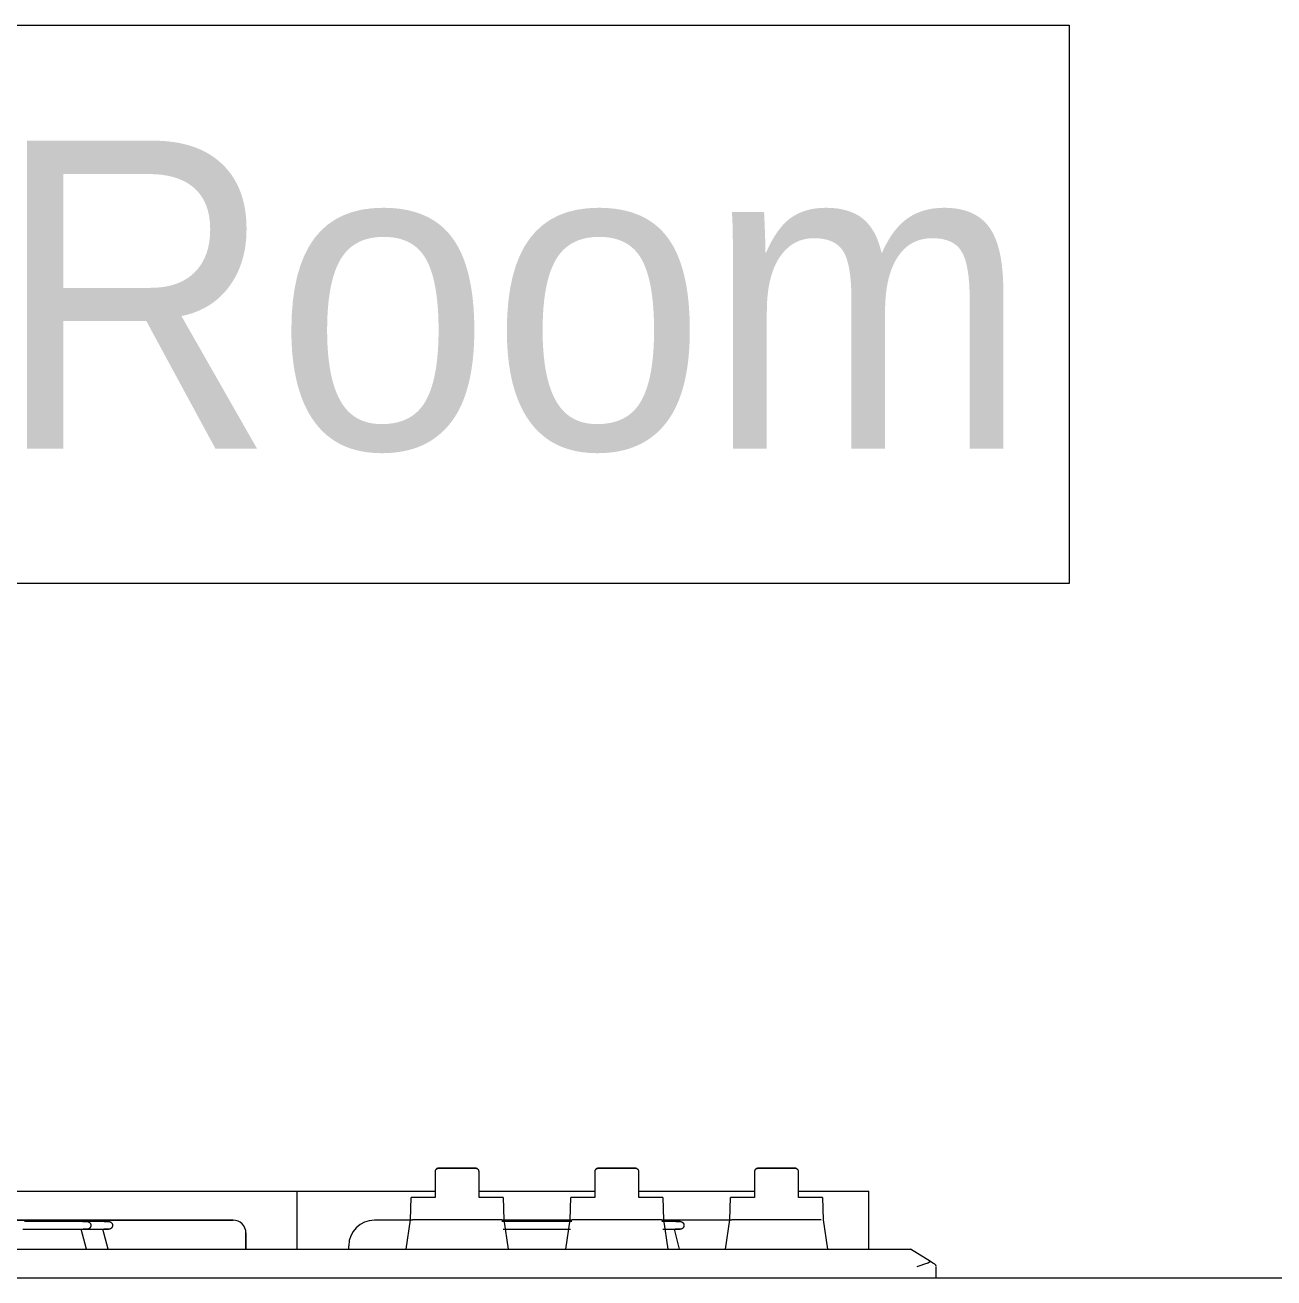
# Model space of a CAD drawing. Header units: inches. Extents: x -675 to 994, y 1246 to 1805.
# Drawn here: x -0.81 to 23.5, y 1476.24 to 1500.63 of the extents above; entities that cross this region are included whole.
import ezdxf

# ---------------------------------------------------------------- set-up
doc = ezdxf.new("R2010")
doc.units = ezdxf.units.IN
doc.header["$MEASUREMENT"] = 0
for name, color, linetype, lineweight in [('A-AREA-IDEN', 2, 'Continuous', 13), ('Q-CASE', 31, 'Continuous', 18), ('Q-SPCQ', 91, 'Continuous', 18)]:
    doc.layers.add(name, color=color, linetype=linetype, lineweight=lineweight)
doc.styles.add('Arial_2', font='arial.ttf', dxfattribs={"width": 0.9, "height": 5.999999999999995})

# ---------------------------------------------------------------- blocks, each defined once
blk = doc.blocks.new('Counter Top w Sink Hole - 24_ Depth-5539937-Section F')
at = {"layer": 'Q-CASE'}
blk.add_line((-21.80261583421653, 1476.239999999999), (79.1973841657832, 1476.239999999999), dxfattribs=at)
blk = doc.blocks.new('Cooktop-Gas-36_Inch - LP Gas-5520081-Section F')
at = {"layer": 'Q-SPCQ', "lineweight": 13}
for p, q in [((-6.63803154525607, 1477.9275), (4.486968454743895, 1477.9275)), ((-6.63803154525607, 1477.9275), (4.486968454743922, 1477.9275)), ((4.486968454743898, 1476.8025), (4.486968454743895, 1477.9275)), ((4.486968454743925, 1476.8025), (4.486968454743922, 1477.9275)), ((4.486968454744167, 1477.9275), (7.167449478838697, 1477.9275)), ((8.025237430649488, 1477.9275), (10.27682447883854, 1477.9275)), ((11.13461243064933, 1477.9275), (13.38619947883839, 1477.9275)), ((14.24398743064918, 1477.9275), (15.6119684547442, 1477.9275)), ((15.6119684547442, 1476.8025), (15.6119684547442, 1477.9275)), ((6.694323241642361, 1477.803251896167), (6.682056731976128, 1477.373929071961)), ((6.694323241642351, 1477.803251896167), (6.682056731976118, 1477.373929071961)), ((7.167449478846084, 1477.803251896169), (6.70075354912411, 1477.803251896169)), ((6.700753549124105, 1477.803251896169), (6.700753549124102, 1477.803251896169)), ((8.491933360363914, 1477.803251896169), (8.025237430641276, 1477.803251896169)), ((8.491933360363907, 1477.803251896169), (8.491933360363907, 1477.803251896169)), ((8.510630177512066, 1477.373929071961), (8.498363667846174, 1477.803251896167)), ((8.510630177512056, 1477.373929071961), (8.498363667846164, 1477.803251896167)), ((9.803698241642122, 1477.803251896167), (9.791431731976061, 1477.373929071961)), ((9.803698241642135, 1477.803251896167), (9.79143173197607, 1477.373929071961)), ((9.810128549123938, 1477.803251896169), (9.810128549123935, 1477.803251896169)), ((10.27682447884591, 1477.803251896169), (9.810128549123943, 1477.803251896169)), ((11.60130836036374, 1477.803251896169), (11.13461243064111, 1477.803251896169)), ((11.60130836036374, 1477.803251896169), (11.60130836036374, 1477.803251896169)), ((11.620005177512, 1477.373929071961), (11.60773866784593, 1477.803251896167)), ((11.62000517751201, 1477.373929071961), (11.60773866784595, 1477.803251896167)), ((12.91307324164206, 1477.803251896167), (12.90080673197583, 1477.373929071961)), ((13.38619947884575, 1477.803251896169), (12.91950354912377, 1477.803251896169)), ((14.71068336036358, 1477.803251896169), (14.24398743064094, 1477.803251896169)), ((14.72938017751177, 1477.373929071961), (14.71711366784588, 1477.803251896167)), ((3.236968454750835, 1477.36500000001), (-5.388031545256064, 1477.365000000003)), ((-5.388031545256064, 1477.365000000003), (3.236968454750835, 1477.36500000001)), ((0.3822928289945544, 1476.802499999999), (0.2814948500665258, 1477.187502263307)), ((0.804167828994866, 1476.802499999999), (0.7033698500668378, 1477.187502263307)), ((6.728369530949943, 1477.365), (5.986968454744038, 1477.365)), ((6.682056731976128, 1477.373929071961), (6.596343454744239, 1476.802499999999)), ((6.682056731976118, 1477.373929071961), (6.596343454744229, 1476.802499999999)), ((7.596343454744022, 1477.373929071962), (6.726805109293411, 1477.373929071962)), ((6.726805109293408, 1477.373929071962), (6.726805109293404, 1477.373929071962)), ((8.465881800194621, 1477.373929071962), (7.596343454744022, 1477.373929071962)), ((8.465881800194612, 1477.373929071962), (8.465881800194614, 1477.373929071962)), ((9.837744530949738, 1477.365), (8.467155591902776, 1477.365)), ((8.596343454744297, 1476.802499999999), (8.510630177512066, 1477.373929071961)), ((8.596343454744286, 1476.802499999999), (8.510630177512056, 1477.373929071961)), ((9.791431731976061, 1477.373929071961), (9.705718454744172, 1476.802499999999)), ((9.79143173197607, 1477.373929071961), (9.705718454744183, 1476.802499999999)), ((9.836180109293238, 1477.373929071962), (9.836180109293236, 1477.373929071962)), ((10.70571845474385, 1477.373929071962), (9.836180109293243, 1477.373929071962)), ((11.57525680019445, 1477.373929071962), (10.70571845474385, 1477.373929071962)), ((11.57525680019444, 1477.373929071962), (11.57525680019445, 1477.373929071962)), ((12.94711953094953, 1477.365), (11.57653059190257, 1477.365)), ((11.70571845474406, 1476.802499999999), (11.620005177512, 1477.373929071961)), ((11.70571845474407, 1476.802499999999), (11.62000517751201, 1477.373929071961)), ((11.92916782899566, 1476.802499999999), (11.82836985006677, 1477.187502263307)), ((12.90080673197583, 1477.373929071961), (12.81509345474394, 1476.802499999999)), ((13.81509345474368, 1477.373929071962), (12.94555510929308, 1477.373929071962)), ((14.68463180019428, 1477.373929071962), (13.81509345474368, 1477.373929071962)), ((14.815093454744, 1476.802499999999), (14.72938017751177, 1477.373929071961)), ((3.486968454743928, 1476.8025), (3.486968454743928, 1477.11500000001)), ((3.486968454743928, 1477.11500000001), (3.486968454743928, 1476.8025)), ((-18.57553154525617, 1476.802500000001), (16.42446845474361, 1476.802500000001)), ((5.486968454744227, 1476.8025), (5.486968454744227, 1476.865000000001)), ((16.8146334976886, 1476.55864684816), (16.42446845474361, 1476.802500000001)), ((16.92446845474384, 1476.239999999999), (16.92446845474384, 1476.455359522405))]:
    blk.add_line(p, q, dxfattribs=at)
at = {"layer": 'Q-SPCQ', "lineweight": 13, "flags": 128}
for points in [[(7.22291403401035, 1478.373929850568), (7.252388154934826, 1478.373929850568), (7.28241253096555, 1478.373929850568), (7.312939129506296, 1478.373929850568), (7.343919114510774, 1478.373929850568), (7.375302924612092, 1478.373929850568), (7.407040352408919, 1478.373929850568), (7.439080624786774, 1478.373929850568), (7.471372484145169, 1478.373929850568), (7.50386427039742, 1478.373929850568), (7.536504003616605, 1478.373929850568), (7.569239467192764, 1478.373929850568), (7.596343454744178, 1478.373929850568)], [(7.596343454744183, 1478.373929850568), (7.563568384188354, 1478.373929850568), (7.530845746753837, 1478.373929850568), (7.498227891679985, 1478.373929850568), (7.465767000576956, 1478.373929850568), (7.433515003945696, 1478.373929850568), (7.401523498100711, 1478.373929850568), (7.369843662627115, 1478.373929850568), (7.338526178503425, 1478.373929850568), (7.307621147023805, 1478.373929850568), (7.277178009645606, 1478.373929850568), (7.247245468894529, 1478.373929850568), (7.222914034010354, 1478.373929850568)], [(7.222914034010339, 1478.373929850568), (7.252388154934815, 1478.373929850568), (7.282412530965539, 1478.373929850568), (7.312939129506285, 1478.373929850568), (7.343919114510763, 1478.373929850568), (7.37530292461208, 1478.373929850568), (7.407040352408907, 1478.373929850568), (7.439080624786763, 1478.373929850568), (7.471372484145158, 1478.373929850568), (7.503864270397409, 1478.373929850568), (7.536504003616594, 1478.373929850568), (7.569239467192753, 1478.373929850568), (7.596343454744166, 1478.373929850568)], [(7.596343454744172, 1478.373929850568), (7.563568384188343, 1478.373929850568), (7.530845746753826, 1478.373929850568), (7.498227891679974, 1478.373929850568), (7.465767000576946, 1478.373929850568), (7.433515003945686, 1478.373929850568), (7.401523498100701, 1478.373929850568), (7.369843662627104, 1478.373929850568), (7.338526178503414, 1478.373929850568), (7.307621147023795, 1478.373929850568), (7.277178009645595, 1478.373929850568), (7.247245468894519, 1478.373929850568), (7.222914034010344, 1478.373929850568)], [(7.969772875476646, 1478.373929850568), (7.94029875455234, 1478.373929850568), (7.910274378521275, 1478.373929850568), (7.879747779980871, 1478.373929850568), (7.848767794976051, 1478.373929850568), (7.817383984874734, 1478.373929850568), (7.785646557078077, 1478.373929850568), (7.753606284700051, 1478.373929850568), (7.721314425341827, 1478.373929850568), (7.688822639089576, 1478.373929850568), (7.656182905870221, 1478.373929850568), (7.623447442294232, 1478.373929850568), (7.596343454744183, 1478.373929850568)], [(7.596343454744178, 1478.373929850568), (7.629118525300007, 1478.373929850568), (7.661841162734353, 1478.373929850568), (7.694459017808205, 1478.373929850568), (7.726919908911574, 1478.373929850568), (7.759171905542834, 1478.373929850568), (7.791163411387649, 1478.373929850568), (7.822843246861245, 1478.373929850568), (7.854160730984935, 1478.373929850568), (7.885065762464726, 1478.373929850568), (7.915508899842925, 1478.373929850568), (7.945441440593831, 1478.373929850568), (7.969772875476642, 1478.373929850568)], [(7.969772875476635, 1478.373929850568), (7.94029875455233, 1478.373929850568), (7.910274378521265, 1478.373929850568), (7.87974777998086, 1478.373929850568), (7.848767794976041, 1478.373929850568), (7.817383984874723, 1478.373929850568), (7.785646557077896, 1478.373929850568), (7.75360628470004, 1478.373929850568), (7.721314425341816, 1478.373929850568), (7.688822639089565, 1478.373929850568), (7.65618290587021, 1478.373929850568), (7.623447442294221, 1478.373929850568), (7.596343454744172, 1478.373929850568)], [(7.596343454744166, 1478.373929850568), (7.629118525299995, 1478.373929850568), (7.661841162734342, 1478.373929850568), (7.694459017808194, 1478.373929850568), (7.726919908911563, 1478.373929850568), (7.759171905542823, 1478.373929850568), (7.791163411387637, 1478.373929850568), (7.822843246861234, 1478.373929850568), (7.854160730984924, 1478.373929850568), (7.885065762464715, 1478.373929850568), (7.915508899842914, 1478.373929850568), (7.94544144059382, 1478.373929850568), (7.969772875476631, 1478.373929850568)], [(7.969772875476374, 1478.37392985057), (7.97686154096588, 1478.372194512475), (7.988505306743516, 1478.367460792373), (7.999863797810009, 1478.360045855201), (8.00993669408678, 1478.350028392551)], [(8.025237430641585, 1478.30783718919), (8.02326712197198, 1478.323284270775), (8.017975445511519, 1478.337619861359), (8.0099366940868, 1478.350028392551), (7.999863797810041, 1478.360045855201), (7.988505306743566, 1478.367460792373), (7.976861540965931, 1478.372194512475), (7.96977287547637, 1478.37392985057)], [(7.969772875476369, 1478.37392985057), (7.976861540965875, 1478.372194512475), (7.988505306743511, 1478.367460792373), (7.999863797810004, 1478.360045855201), (8.009936694086775, 1478.350028392551)], [(8.009936694086797, 1478.350028392551), (7.999863797810036, 1478.360045855201), (7.988505306743561, 1478.367460792373), (7.976861540965925, 1478.372194512475), (7.969772875476364, 1478.37392985057)], [(10.33228903401011, 1478.373929850568), (10.36176315493442, 1478.373929850568), (10.39178753096531, 1478.373929850568), (10.42231412950606, 1478.373929850568), (10.4532941145107, 1478.373929850568), (10.48467792461202, 1478.373929850568), (10.51641535240868, 1478.373929850568), (10.54845562478671, 1478.373929850568), (10.58074748414493, 1478.373929850568), (10.61323927039718, 1478.373929850568), (10.64587900361654, 1478.373929850568), (10.67861446719235, 1478.373929850568), (10.70571845474394, 1478.373929850568)], [(10.70571845474394, 1478.373929850568), (10.67294338418828, 1478.373929850568), (10.64022074675377, 1478.373929850568), (10.60760289167991, 1478.373929850568), (10.57514200057672, 1478.373929850568), (10.54289000394563, 1478.373929850568), (10.51089849810064, 1478.373929850568), (10.47921866262705, 1478.373929850568), (10.44790117850336, 1478.373929850568), (10.41699614702356, 1478.373929850568), (10.38655300964537, 1478.373929850568), (10.35662046889446, 1478.373929850568), (10.33228903401012, 1478.373929850568)], [(10.33228903401012, 1478.373929850568), (10.3617631549346, 1478.373929850568), (10.39178753096532, 1478.373929850568), (10.42231412950607, 1478.373929850568), (10.45329411451072, 1478.373929850568), (10.48467792461203, 1478.373929850568), (10.51641535240869, 1478.373929850568), (10.54845562478671, 1478.373929850568), (10.58074748414494, 1478.373929850568), (10.61323927039719, 1478.373929850568), (10.64587900361654, 1478.373929850568), (10.67861446719253, 1478.373929850568), (10.70571845474395, 1478.373929850568)], [(10.70571845474395, 1478.373929850568), (10.6729433841883, 1478.373929850568), (10.64022074675378, 1478.373929850568), (10.60760289167993, 1478.373929850568), (10.57514200057673, 1478.373929850568), (10.54289000394564, 1478.373929850568), (10.51089849810065, 1478.373929850568), (10.47921866262706, 1478.373929850568), (10.44790117850337, 1478.373929850568), (10.41699614702358, 1478.373929850568), (10.38655300964555, 1478.373929850568), (10.35662046889447, 1478.373929850568), (10.33228903401012, 1478.373929850568)], [(11.07914787547658, 1478.373929850568), (11.0496737545521, 1478.373929850568), (11.01964937852121, 1478.373929850568), (10.98912277998063, 1478.373929850568), (10.95814279497598, 1478.373929850568), (10.92675898487466, 1478.373929850568), (10.89502155707784, 1478.373929850568), (10.86298128469981, 1478.373929850568), (10.83068942534159, 1478.373929850568), (10.79819763908933, 1478.373929850568), (10.76555790587015, 1478.373929850568), (10.73282244229399, 1478.373929850568), (10.70571845474394, 1478.373929850568)], [(10.70571845474394, 1478.373929850568), (10.73849352529977, 1478.373929850568), (10.77121616273428, 1478.373929850568), (10.80383401780814, 1478.373929850568), (10.83629490891133, 1478.373929850568), (10.86854690554259, 1478.373929850568), (10.90053841138758, 1478.373929850568), (10.93221824686118, 1478.373929850568), (10.96353573098487, 1478.373929850568), (10.99444076246449, 1478.373929850568), (11.02488389984269, 1478.373929850568), (11.05481644059376, 1478.373929850568), (11.07914787547657, 1478.373929850568)], [(11.07914787547659, 1478.373929850568), (11.04967375455211, 1478.373929850568), (11.01964937852122, 1478.373929850568), (10.98912277998064, 1478.373929850568), (10.95814279497599, 1478.373929850568), (10.92675898487468, 1478.373929850568), (10.89502155707785, 1478.373929850568), (10.86298128469982, 1478.373929850568), (10.8306894253416, 1478.373929850568), (10.79819763908935, 1478.373929850568), (10.76555790587016, 1478.373929850568), (10.732822442294, 1478.373929850568), (10.70571845474395, 1478.373929850568)], [(10.70571845474395, 1478.373929850568), (10.73849352529978, 1478.373929850568), (10.77121616273429, 1478.373929850568), (10.80383401780815, 1478.373929850568), (10.83629490891135, 1478.373929850568), (10.8685469055426, 1478.373929850568), (10.90053841138759, 1478.373929850568), (10.93221824686119, 1478.373929850568), (10.96353573098488, 1478.373929850568), (10.9944407624645, 1478.373929850568), (11.02488389984269, 1478.373929850568), (11.05481644059377, 1478.373929850568), (11.07914787547658, 1478.373929850568)], [(11.0791478754762, 1478.37392985057), (11.0862365409657, 1478.372194512475), (11.09788030674334, 1478.367460792373), (11.10923879780983, 1478.360045855201), (11.1193116940866, 1478.350028392551)], [(11.11931169408663, 1478.350028392551), (11.10923879780987, 1478.360045855201), (11.09788030674339, 1478.367460792373), (11.08623654096576, 1478.372194512475), (11.07914787547619, 1478.37392985057)], [(11.0791478754762, 1478.37392985057), (11.08623654096571, 1478.372194512475), (11.09788030674335, 1478.367460792373), (11.10923879780984, 1478.360045855201), (11.11931169408661, 1478.350028392551)], [(11.13461243064141, 1478.30783718919), (11.13264212197181, 1478.323284270775), (11.12735044551135, 1478.337619861359), (11.11931169408663, 1478.350028392551), (11.10923879780987, 1478.360045855201), (11.09788030674339, 1478.367460792373), (11.08623654096576, 1478.372194512475), (11.0791478754762, 1478.37392985057)], [(13.44166403401005, 1478.373929850568), (13.47113815493436, 1478.373929850568), (13.50116253096525, 1478.373929850568), (13.53168912950583, 1478.373929850568), (13.56266911451047, 1478.373929850568), (13.59405292461179, 1478.373929850568), (13.62579035240862, 1478.373929850568), (13.65783062478648, 1478.373929850568), (13.6901224841447, 1478.373929850568), (13.72261427039712, 1478.373929850568), (13.75525400361631, 1478.373929850568), (13.7879894671923, 1478.373929850568), (13.81509345474388, 1478.373929850568)], [(13.81509345474388, 1478.373929850568), (13.78231838418806, 1478.373929850568), (13.74959574675354, 1478.373929850568), (13.71697789167969, 1478.373929850568), (13.68451700057666, 1478.373929850568), (13.6522650039454, 1478.373929850568), (13.62027349810041, 1478.373929850568), (13.58859366262682, 1478.373929850568), (13.55727617850313, 1478.373929850568), (13.52637114702351, 1478.373929850568), (13.49592800964514, 1478.373929850568), (13.46599546889423, 1478.373929850568), (13.44166403401006, 1478.373929850568)], [(14.18852287547635, 1478.373929850568), (14.15904875455187, 1478.373929850568), (14.12902437852098, 1478.373929850568), (14.09849777998057, 1478.373929850568), (14.06751779497575, 1478.373929850568), (14.03613398487444, 1478.373929850568), (14.00439655707761, 1478.373929850568), (13.97235628469975, 1478.373929850568), (13.94006442534153, 1478.373929850568), (13.90757263908928, 1478.373929850568), (13.87493290586992, 1478.373929850568), (13.84219744229393, 1478.373929850568), (13.81509345474388, 1478.373929850568)], [(13.81509345474388, 1478.373929850568), (13.84786852529954, 1478.373929850568), (13.88059116273405, 1478.373929850568), (13.91320901780791, 1478.373929850568), (13.94566990891128, 1478.373929850568), (13.97792190554236, 1478.373929850568), (14.00991341138735, 1478.373929850568), (14.04159324686095, 1478.373929850568), (14.07291073098447, 1478.373929850568), (14.10381576246443, 1478.373929850568), (14.13425889984246, 1478.373929850568), (14.16419144059353, 1478.373929850568), (14.18852287547634, 1478.373929850568)], [(14.18852287547604, 1478.37392985057), (14.19561154096554, 1478.372194512475), (14.20725530674318, 1478.367460792373), (14.21861379780967, 1478.360045855201), (14.22868669408644, 1478.350028392551)], [(14.24398743064125, 1478.30783718919), (14.24201712197164, 1478.323284270775), (14.23672544551118, 1478.337619861359), (14.22868669408646, 1478.350028392551), (14.2186137978097, 1478.360045855201), (14.20725530674323, 1478.367460792373), (14.19561154096559, 1478.372194512475), (14.18852287547603, 1478.37392985057)], [(7.167454344614252, 1478.30783718919), (7.167449478830933, 1478.055544819924), (7.167449478846742, 1477.803251896169)], [(8.025237430641942, 1477.803251896169), (8.025237430657105, 1478.055544863613), (8.025237430641585, 1478.30783718919)], [(10.27682934461408, 1478.30783718919), (10.27682447883076, 1478.055544819924), (10.27682447884657, 1477.803251896169)], [(11.13461243064177, 1477.803251896169), (11.13461243065694, 1478.055544863613), (11.13461243064141, 1478.30783718919)], [(13.38620434461392, 1478.30783718919), (13.3861994788306, 1478.055544819924), (13.3861994788464, 1477.803251896169)], [(14.2439874306416, 1477.803251896169), (14.24398743065677, 1478.055544863613), (14.24398743064125, 1478.30783718919)], [(0.3919080934354179, 1477.338114967343), (0.3907342982430085, 1477.338114967343), (0.387214790487652, 1477.338114967343), (0.3813552006311249, 1477.338114967343), (0.3731649027669927, 1477.338114967343), (0.3626569996248655, 1477.338114967343), (0.3498483016081382, 1477.338114967343), (0.3347592999011977, 1477.338114967343), (0.31741413368788, 1477.338114967343), (0.2978405515343818, 1477.338114967343), (0.2760698669963127, 1477.338114967343), (0.2521369085249213, 1477.338114967343), (0.2260799637482088, 1477.338114967343), (0.1979407182195311, 1477.338114967343), (0.1677641887290131, 1477.338114967343), (0.135598651286234, 1477.338114967343), (0.1014955638896321, 1477.338114967343), (0.0655094842040467, 1477.338114967343), (0.0276979822806039, 1477.338114967343), (-0.0118784515437754, 1477.338114967343), (-0.0531565034176922, 1477.338114967343), (-0.0960701372634204, 1477.338114967343), (-0.1405507004214242, 1477.338114967343), (-0.1865270334791757, 1477.338114967343), (-0.2339255841116977, 1477.338114967343), (-0.2826705247488046, 1477.338114967343), (-0.332683873884188, 1477.338114967343), (-0.3838856208278494, 1477.338114967343), (-0.4361938537076448, 1477.338114967343), (-0.4895248905088274, 1477.338114967343), (-0.5437934129496775, 1477.338114967343), (-0.5989126029710212, 1477.338114967343), (-0.6547942816264742, 1477.338114967343), (-0.711349050151208, 1477.338114967343), (-0.7684864329800494, 1477.338114967343), (-0.8261150224891284, 1477.338114967343)], [(-0.8573956153586924, 1477.187502263307), (-0.7995401367449891, 1477.187502263307), (-0.7421261855096565, 1477.187502263307), (-0.6852456117275472, 1477.187502263307), (-0.6289894121822306, 1477.187502263307), (-0.57344758479284, 1477.187502263307), (-0.5187089846345238, 1477.187502263307), (-0.4648611817907331, 1477.187502263307), (-0.4119903212590353, 1477.187502263307), (-0.3601809851379394, 1477.187502263307), (-0.309516057313014, 1477.187502263307), (-0.2600765908609144, 1477.187502263307), (-0.2119416783814171, 1477.187502263307), (-0.1651883254661852, 1477.187502263307), (-0.1198913275063474, 1477.187502263307), (-0.0761231500360211, 1477.187502263307), (-0.033953812802092, 1477.187502263307), (0.0065492222511422, 1477.187502263307), (0.0453211589080138, 1477.187502263307), (0.082299970340689, 1477.187502263307), (0.1174264983393594, 1477.187502263307), (0.150644547952272, 1477.187502263307), (0.1819009773863806, 1477.187502263307), (0.2111457830223068, 1477.187502263307), (0.238332179409401, 1477.187502263307), (0.2634166741131772, 1477.187502263307), (0.2863591372928519, 1477.187502263307), (0.3071228659018923, 1477.187502263307), (0.3256746424032894, 1477.187502263307), (0.3419847879125839, 1477.187502263307), (0.356027209676218, 1477.187502263307), (0.367779442814955, 1477.187502263307), (0.3772226862624473, 1477.187502263307), (0.384341832844219, 1477.187502263307), (0.389125493443847, 1477.187502263307), (0.3915660152251423, 1477.187502263307), (0.3919080934354179, 1477.187502263307)], [(0.3071228659018891, 1477.338114967343), (0.3256746424032866, 1477.338114967343), (0.3419847879125815, 1477.338114967343), (0.3560272096762159, 1477.338114967343), (0.3677794428149533, 1477.338114967343), (0.377222686262446, 1477.338114967343), (0.3843418328442181, 1477.338114967343), (0.3891254934438464, 1477.338114967343), (0.3915660152251421, 1477.338114967343), (0.3919080934354179, 1477.338114967343)], [(0.3919080934354179, 1477.187502263307), (0.3907342982430081, 1477.187502263307), (0.3872147904876512, 1477.187502263307), (0.3813552006311237, 1477.187502263307), (0.3731649027669912, 1477.187502263307), (0.3626569996248636, 1477.187502263307), (0.3498483016081359, 1477.187502263307), (0.3347592999011951, 1477.187502263307), (0.3174141336878771, 1477.187502263307)], [(0.3919080934354179, 1477.338114967343), (0.3949195443125478, 1477.338054730294), (0.3979261775107448, 1477.337874115512), (0.4009231830583718, 1477.337573411944), (0.4039057663855675, 1477.337153100649), (0.4068691559953851, 1477.336613854038), (0.4098086110967262, 1477.335956534789), (0.4127194291885036, 1477.335182194472), (0.4155969535822425, 1477.334292071868), (0.4184365808532295, 1477.333287590982), (0.4212337682036679, 1477.33217035877), (0.4239840407299954, 1477.330942162565), (0.4266829985832789, 1477.329604967219), (0.4293263240068274, 1477.328160911958), (0.4319097882431794, 1477.326612306965), (0.4344292583012549, 1477.324961629675), (0.4368807035662786, 1477.323211520821), (0.4392602022487228, 1477.321364780203), (0.4415639476582855, 1477.319424362213), (0.4437882542938682, 1477.317393371106), (0.4459295637389758, 1477.315275056033), (0.4479844503557231, 1477.313072805848), (0.4499496267638007, 1477.310790143679), (0.4518219490999696, 1477.308430721302), (0.4535984220481918, 1477.305998313286), (0.4552762036303374, 1477.303496810967), (0.4568526097542257, 1477.300930216215), (0.4583251185058724, 1477.298302635034), (0.4596913741855995, 1477.295618270993), (0.4609491910759014, 1477.292881418502), (0.462096556937997, 1477.290096455941), (0.4631316362311006, 1477.287267838655), (0.4640527730492928, 1477.284400091831), (0.4648584937701977, 1477.28149780325), (0.4655475094125628, 1477.278565615955), (0.4661187176981408, 1477.27560822082), (0.4665712048158249, 1477.272630349047), (0.466904246882411, 1477.269636764595), (0.467117311101692, 1477.266632256561), (0.4672100566167679, 1477.263621631517), (0.4671823350540372, 1477.260609705821), (0.4670341907626217, 1477.25760129791), (0.4667658607413792, 1477.254601220596), (0.4663777742613498, 1477.251614273363), (0.4658705521780071, 1477.24864523469), (0.4652450059384315, 1477.245698854403), (0.4645021362832332, 1477.242779846085), (0.4636431316454443, 1477.239892879524), (0.4626693662491058, 1477.237042573253), (0.4615823979111334, 1477.234233487153), (0.4603839655491877, 1477.231470115161), (0.4590759863993024, 1477.228756878085), (0.4576605529488983, 1477.226098116525), (0.4561399295897853, 1477.223498083931), (0.4545165489949067, 1477.220960939802), (0.4527930082268381, 1477.218490743026), (0.4509720645833296, 1477.216091445393), (0.4490566311855174, 1477.213766885265), (0.4470497723183555, 1477.211520781444), (0.4449546985278701, 1477.209356727216), (0.4427747614853005, 1477.207278184607), (0.4405134486247749, 1477.205288478841), (0.4381743775645833, 1477.203390793023), (0.4357612903193814, 1477.201588163046), (0.4332780473140662, 1477.199883472733), (0.4307286212075116, 1477.198279449224), (0.4281170905379287, 1477.196778658616), (0.4254476331971847, 1477.195383501852), (0.4227245197475514, 1477.194096210888), (0.4199521065895812, 1477.192918845112), (0.4171348289928761, 1477.19185328806), (0.4142771940008362, 1477.190901244395), (0.4113837732197868, 1477.190064237184), (0.4084591955054481, 1477.18934360546), (0.4055081395586814, 1477.18874050208), (0.4025353264390407, 1477.188255891881), (0.3995455120138632, 1477.187890550136), (0.3965434793481864, 1477.187645061314), (0.3935340310539078, 1477.187519818143), (0.3919080934354179, 1477.187502263307)], [(0.3919080934353935, 1477.187502263307), (0.4151655668283531, 1477.187502263307), (0.4603906389908622, 1477.187502263307), (0.5031585633047261, 1477.187502263307), (0.5434009202141854, 1477.187502263307), (0.5810533305327569, 1477.187502263307), (0.6160555584358351, 1477.187502263307), (0.6483516078256344, 1477.187502263307), (0.6778898119126098, 1477.187502263307), (0.704622915871471, 1477.187502263307), (0.7285081524386104, 1477.187502263307), (0.7495073103307167, 1477.187502263307), (0.7675867953747578, 1477.187502263307), (0.782717684251442, 1477.187502263307), (0.7948757707660459, 1477.187502263307), (0.804041604574129, 1477.187502263307), (0.8102005222968294, 1477.187502263307), (0.8133426709793429, 1477.187502263307), (0.8137830934357292, 1477.187502263307)], [(0.8137830934357292, 1477.338114967343), (0.8122718432407985, 1477.338114967343), (0.8077405103342037, 1477.338114967343), (0.800196343882126, 1477.338114967343), (0.7896514129412726, 1477.338114967343), (0.7761225871517933, 1477.338114967343), (0.7596315097489884, 1477.338114967343), (0.7402045629388457, 1477.338114967343), (0.7178728256918023, 1477.338114967343), (0.6926720240237956, 1477.338114967343), (0.6646424738415135, 1477.338114967343), (0.6338290164461455, 1477.338114967343), (0.600280946796079, 1477.338114967343), (0.5640519346462046, 1477.338114967343), (0.5251999386879792, 1477.338114967343), (0.4837871138264977, 1477.338114967343), (0.4398797117471993, 1477.338114967343), (0.3935479749273902, 1477.338114967343)], [(0.8137830934357292, 1477.187502263307), (0.8122718432407978, 1477.187502263307), (0.8077405103342027, 1477.187502263307), (0.8001963438821245, 1477.187502263307), (0.7896514129412708, 1477.187502263307), (0.776122587151791, 1477.187502263307), (0.7596315097489855, 1477.187502263307), (0.7402045629388424, 1477.187502263307), (0.7178728256917984, 1477.187502263307)], [(0.7285081524386067, 1477.338114967343), (0.7495073103307136, 1477.338114967343), (0.767586795374755, 1477.338114967343), (0.7827176842514396, 1477.338114967343), (0.7948757707660442, 1477.338114967343), (0.8040416045741277, 1477.338114967343), (0.8102005222968287, 1477.338114967343), (0.8133426709793425, 1477.338114967343), (0.8137830934357292, 1477.338114967343)], [(0.8137830934357292, 1477.338114967343), (0.8167945443128605, 1477.338054730294), (0.8198011775110575, 1477.337874115512), (0.8227981830585139, 1477.337573411944), (0.8257807663858802, 1477.337153100649), (0.8287441559956977, 1477.336613854038), (0.8316836110970388, 1477.335956534788), (0.8345944291886457, 1477.335182194472), (0.8374719535825551, 1477.334292071868), (0.8403115808535421, 1477.333287590982), (0.8431087682039805, 1477.33217035877), (0.8458590407303082, 1477.330942162565), (0.8485579985835915, 1477.329604967219), (0.8512013240069695, 1477.328160911958), (0.8537847882434917, 1477.326612306965), (0.8563042583015672, 1477.324961629675), (0.85875570356642, 1477.323211520821), (0.8611352022490347, 1477.321364780203), (0.8634389476585974, 1477.319424362213), (0.8656632542940096, 1477.317393371106), (0.8678045637392877, 1477.315275056033), (0.8698594503560348, 1477.313072805847), (0.8718246267641125, 1477.310790143679), (0.8736969491002813, 1477.308430721302), (0.8754734220485036, 1477.305998313286), (0.8771512036306492, 1477.303496810967), (0.8787276097545375, 1477.300930216215), (0.8802001185061842, 1477.298302635034), (0.8815663741859113, 1477.295618270993), (0.882824191076213, 1477.292881418502), (0.8839715569381382, 1477.290096455941), (0.8850066362314123, 1477.287267838655), (0.8859277730496046, 1477.284400091831), (0.8867334937705095, 1477.28149780325), (0.8874225094128746, 1477.278565615955), (0.8879937176984524, 1477.27560822082), (0.888446204815966, 1477.272630349047), (0.888779246882552, 1477.269636764595), (0.8889923111020037, 1477.266632256561), (0.889085056616909, 1477.263621631517), (0.8890573350543489, 1477.260609705821), (0.8889091907629333, 1477.25760129791), (0.8886408607416909, 1477.254601220596), (0.8882527742614909, 1477.251614273363), (0.8877455521783189, 1477.24864523469), (0.8871200059385728, 1477.245698854403), (0.886377136283545, 1477.242779846085), (0.8855181316455855, 1477.239892879524), (0.8845443662492471, 1477.237042573253), (0.8834573979112748, 1477.234233487153), (0.8822589655494995, 1477.231470115161), (0.8809509863994437, 1477.228756878085), (0.87953555294921, 1477.226098116525), (0.8780149295899266, 1477.223498083931), (0.8763915489952186, 1477.220960939802), (0.8746680082271499, 1477.218490743026), (0.8728470645836415, 1477.216091445393), (0.8709316311856588, 1477.213766885265), (0.8689247723184969, 1477.211520781444), (0.8668296985280115, 1477.209356727216), (0.8646497614854419, 1477.207278184607), (0.8623884486250869, 1477.205288478841), (0.8600493775648953, 1477.203390793023), (0.8576362903196934, 1477.201588163046), (0.8551530473143785, 1477.199883472733), (0.8526036212078242, 1477.198279449224), (0.8499920905382413, 1477.196778658616), (0.8473226331974975, 1477.195383501852), (0.8445995197476937, 1477.194096210888), (0.8418271065897233, 1477.192918845112), (0.8390098289931888, 1477.19185328806), (0.8361521940011488, 1477.190901244395), (0.8332587732199289, 1477.190064237184), (0.8303341955055902, 1477.18934360546), (0.8273831395588235, 1477.18874050208), (0.8244103264393533, 1477.188255891881), (0.8214205120141759, 1477.187890550136), (0.8184184793484991, 1477.187645061313), (0.8154090310542205, 1477.187519818143), (0.8137830934357292, 1477.187502263307)], [(9.831070988245687, 1477.338114967343), (9.768620510670177, 1477.338114967343), (9.694132129825435, 1477.338114967343), (9.620212211299576, 1477.338114967343), (9.546979011193445, 1477.338114967343), (9.474549687004911, 1477.338114967343), (9.403040110202129, 1477.338114967343), (9.332564680853055, 1477.338114967343), (9.263236144611016, 1477.338114967343), (9.195165412344508, 1477.338114967343), (9.128461382704401, 1477.338114967343), (9.063230767908339, 1477.338114967343), (8.999577923025118, 1477.338114967343), (8.93760467902796, 1477.338114967343), (8.877410179886954, 1477.338114967343), (8.819090723960063, 1477.338114967343), (8.762739609935737, 1477.338114967343), (8.708446987575472, 1477.338114967343), (8.656299713493626, 1477.338114967343), (8.606381212204257, 1477.338114967343), (8.558771342660563, 1477.338114967343), (8.513546270497885, 1477.338114967343), (8.470990921242548, 1477.338114967343)], [(8.492476828665405, 1477.187502263307), (8.534057197741719, 1477.187502263307), (8.580388934561528, 1477.187502263307), (8.629070885226826, 1477.187502263307), (8.680025169001214, 1477.187502263307), (8.733170269900585, 1477.187502263307), (8.788421167100513, 1477.187502263307), (8.845689470951346, 1477.187502263307), (8.904883564383955, 1477.187502263307), (8.965908749475876, 1477.187502263307), (9.028667398949198, 1477.187502263307), (9.093059112352579, 1477.187502263307), (9.158980876680618, 1477.187502263307), (9.226327231173274, 1477.187502263307), (9.294990436029297, 1477.187502263307), (9.364860644768484, 1477.187502263307), (9.43582607996193, 1477.187502263307), (9.507773212051562, 1477.187502263307), (9.58058694097393, 1477.187502263307), (9.654150780295696, 1477.187502263307), (9.728347043566702, 1477.187502263307), (9.803057032593232, 1477.187502263307)], [(11.93878309343567, 1477.338114967343), (11.93727184324091, 1477.338114967343), (11.93274051033448, 1477.338114967343), (11.92519634388224, 1477.338114967343), (11.91465141294138, 1477.338114967343), (11.9011225871519, 1477.338114967343), (11.8846315097491, 1477.338114967343), (11.86520456293878, 1477.338114967343), (11.84287282569174, 1477.338114967343), (11.81767202402373, 1477.338114967343), (11.78964247384162, 1477.338114967343), (11.75882901644626, 1477.338114967343), (11.72528094679619, 1477.338114967343), (11.68905193464649, 1477.338114967343), (11.65019993868809, 1477.338114967343), (11.60878711382661, 1477.338114967343), (11.58036592124232, 1477.338114967343)], [(11.60185182866535, 1477.187502263307), (11.62815856330501, 1477.187502263307), (11.6684009202143, 1477.187502263307), (11.7060533305327, 1477.187502263307), (11.74105555843578, 1477.187502263307), (11.77335160782575, 1477.187502263307), (11.80288981191289, 1477.187502263307), (11.82962291587175, 1477.187502263307), (11.85350815243872, 1477.187502263307), (11.874507310331, 1477.187502263307), (11.8925867953747, 1477.187502263307), (11.90771768425138, 1477.187502263307), (11.91987577076615, 1477.187502263307), (11.92904160457424, 1477.187502263307), (11.93520052229677, 1477.187502263307), (11.93834267097928, 1477.187502263307), (11.93878309343567, 1477.187502263307)], [(11.93878309343567, 1477.187502263307), (11.93727184324091, 1477.187502263307), (11.93274051033448, 1477.187502263307), (11.92519634388223, 1477.187502263307), (11.91465141294138, 1477.187502263307), (11.9011225871519, 1477.187502263307), (11.88463150974909, 1477.187502263307), (11.86520456293878, 1477.187502263307), (11.84287282569174, 1477.187502263307)], [(11.85350815243872, 1477.338114967343), (11.87450731033082, 1477.338114967343), (11.89258679537469, 1477.338114967343), (11.90771768425138, 1477.338114967343), (11.91987577076615, 1477.338114967343), (11.92904160457424, 1477.338114967343), (11.93520052229677, 1477.338114967343), (11.93834267097928, 1477.338114967343), (11.93878309343567, 1477.338114967343)], [(11.93878309343567, 1477.338114967343), (11.94179454431297, 1477.338054730294), (11.94480117751117, 1477.337874115512), (11.94779818305862, 1477.337573411944), (11.95078076638582, 1477.337153100649), (11.95374415599581, 1477.336613854038), (11.95668361109698, 1477.335956534788), (11.95959442918858, 1477.335182194472), (11.96247195358266, 1477.334292071867), (11.96531158085365, 1477.333287590982), (11.96810876820392, 1477.33217035877), (11.97085904073042, 1477.330942162565), (11.9735579985837, 1477.329604967218), (11.97620132400691, 1477.328160911958), (11.9787847882436, 1477.326612306965), (11.98130425830151, 1477.324961629675), (11.98375570356653, 1477.323211520821), (11.98613520224897, 1477.321364780203), (11.98843894765854, 1477.319424362213), (11.99066325429395, 1477.317393371105), (11.9928045637394, 1477.315275056033), (11.99485945035615, 1477.313072805847), (11.99682462676422, 1477.310790143679), (11.99869694910039, 1477.308430721301), (12.00047342204844, 1477.305998313286), (12.00215120363076, 1477.303496810967), (12.00372760975447, 1477.300930216215), (12.00520011850612, 1477.298302635034), (12.00656637418602, 1477.295618270993), (12.00782419107632, 1477.292881418502), (12.00897155693825, 1477.290096455941), (12.01000663623135, 1477.287267838655), (12.01092777304971, 1477.284400091831), (12.01173349377045, 1477.28149780325), (12.01242250941281, 1477.278565615955), (12.01299371769839, 1477.27560822082), (12.0134462048159, 1477.272630349047), (12.01377924688249, 1477.269636764595), (12.01399231110211, 1477.266632256561), (12.01408505661702, 1477.263621631517), (12.01405733505446, 1477.26060970582), (12.01390919076287, 1477.257601297909), (12.01364086074163, 1477.254601220596), (12.0132527742616, 1477.251614273363), (12.01274555217826, 1477.248645234689), (12.01212000593868, 1477.245698854403), (12.01137713628348, 1477.242779846084), (12.01051813164552, 1477.239892879524), (12.00954436624918, 1477.237042573253), (12.00845739791138, 1477.234233487152), (12.00725896554944, 1477.231470115161), (12.00595098639938, 1477.228756878085), (12.00453555294915, 1477.226098116525), (12.00301492959003, 1477.223498083931), (12.00139154899533, 1477.220960939802), (11.99966800822726, 1477.218490743026), (11.99784706458358, 1477.216091445393), (11.99593163118577, 1477.213766885265), (11.99392477231861, 1477.211520781444), (11.99182969852812, 1477.209356727216), (11.98964976148555, 1477.207278184607), (11.98738844862503, 1477.205288478841), (11.985049377565, 1477.203390793023), (11.9826362903198, 1477.201588163046), (11.98015304731449, 1477.199883472732), (11.97760362120793, 1477.198279449224), (11.97499209053835, 1477.196778658615), (11.97232263319744, 1477.195383501852), (11.9695995197478, 1477.194096210888), (11.96682710658983, 1477.192918845112), (11.9640098289933, 1477.19185328806), (11.96115219400126, 1477.190901244394), (11.95825877321987, 1477.190064237183), (11.9553341955057, 1477.18934360546), (11.95238313955893, 1477.18874050208), (11.94941032643946, 1477.188255891881), (11.94642051201411, 1477.187890550136), (11.94341847934844, 1477.187645061313), (11.94040903105416, 1477.187519818143), (11.93878309343567, 1477.187502263307)], [(16.81463349768859, 1476.55864684816), (16.75870179609387, 1476.529874027088), (16.69496211498412, 1476.508359416407)], [(16.89509338849381, 1476.508359416407), (16.86067001140331, 1476.529874027088), (16.81463349768859, 1476.55864684816)]]:
    blk.add_lwpolyline(points, dxfattribs=at)
at = {"layer": 'Q-SPCQ', "lineweight": 13}
for centre, radius, start, end in [((3.236968454750837, 1477.11500000001), 0.2500000000000007, 359.9999999999995, 89.99999999999994), ((3.236968454750837, 1477.11500000001), 0.2499999999999998, 5.09e-14, 90.00000000000006), ((5.986968454744038, 1476.865000000001), 0.4999999999999992, 90.00000000000048, 180.0000000000001)]:
    blk.add_arc(centre, radius, start, end, dxfattribs=at)
for points, knots in [([(7.22291403401085, 1478.37392985057), (7.221340389113509, 1478.373632973633), (7.21794934708751, 1478.372983792609), (7.209200626976398, 1478.36998584698), (7.201154472972327, 1478.366087657639), (7.193653118537414, 1478.360940394487), (7.187508425291324, 1478.355460162521), (7.182666061189219, 1478.350129946569), (7.178329152379496, 1478.344191057074), (7.173352530601381, 1478.335542567721), (7.168854646351602, 1478.323461958803), (7.167517117897857, 1478.313087590834), (7.167454344614915, 1478.30783718919)], [-1, -1, -1, -1, -0.8526785714285713, -0.7857142857142857, -0.6785714285714287, -0.5714285714285714, -0.5, -0.4285714285714286, -0.3571428571428571, -0.2857142857142857, -0.1428571428571428, 0, 0, 0, 0]), ([(7.182750303737965, 1478.350028500979), (7.184280885589538, 1478.351906742824), (7.187513259519139, 1478.355462727571), (7.192757330869871, 1478.360148440123), (7.19863152477784, 1478.364388629281), (7.204314611065488, 1478.367656237357), (7.210861736526331, 1478.370601897624), (7.216287598519584, 1478.372392568505), (7.220298598958136, 1478.373410379746), (7.222151054666704, 1478.373785910237), (7.222914034010845, 1478.37392985057)], [-0.5714285714285714, -0.5714285714285714, -0.5714285714285714, -0.5714285714285714, -0.5, -0.4285714285714286, -0.3571428571428571, -0.2767857142857143, -0.2142857142857143, -0.1339285714285714, -0.0714285714285714, 0, 0, 0, 0]), ([(7.18275030373796, 1478.350028500979), (7.184280885589533, 1478.351906742824), (7.187513259519135, 1478.355462727571), (7.192757330869875, 1478.360148440123), (7.198631524777833, 1478.364388629281), (7.20431461106548, 1478.367656237357), (7.210861736526324, 1478.370601897624), (7.216287598519577, 1478.372392568505), (7.220298598958136, 1478.373410379746), (7.222151054666698, 1478.373785910237), (7.222914034010839, 1478.37392985057)], [-0.5714285714285714, -0.5714285714285714, -0.5714285714285714, -0.5714285714285714, -0.5, -0.4285714285714286, -0.3571428571428571, -0.2767857142857143, -0.2142857142857143, -0.1339285714285714, -0.0714285714285714, 0, 0, 0, 0]), ([(7.222914034010843, 1478.37392985057), (7.221340389113502, 1478.373632973633), (7.217949347087502, 1478.372983792609), (7.209200626976389, 1478.36998584698), (7.201154472972321, 1478.366087657639), (7.193653118537409, 1478.360940394487), (7.187508425291319, 1478.355460162521), (7.184280182556582, 1478.35190668522), (7.182750303737947, 1478.350028500979)], [-1, -1, -1, -1, -0.8526785714285713, -0.7857142857142857, -0.6785714285714287, -0.5714285714285714, -0.5, -0.4285714285714286, -0.4285714285714286, -0.4285714285714286, -0.4285714285714286]), ([(10.33228903401068, 1478.37392985057), (10.33071538911334, 1478.373632973633), (10.32732434708734, 1478.372983792609), (10.31857562697622, 1478.36998584698), (10.31052947297216, 1478.366087657639), (10.30302811853724, 1478.360940394487), (10.29688342529116, 1478.355460162521), (10.29204106118905, 1478.350129946569), (10.28770415237932, 1478.344191057074), (10.28272753060121, 1478.335542567721), (10.27822964635144, 1478.323461958803), (10.27689211789769, 1478.313087590834), (10.27682934461475, 1478.30783718919)], [-1, -1, -1, -1, -0.8526785714285713, -0.7857142857142857, -0.6785714285714287, -0.5714285714285714, -0.5, -0.4285714285714286, -0.3571428571428571, -0.2857142857142857, -0.1428571428571428, 0, 0, 0, 0]), ([(10.29212530373779, 1478.350028500979), (10.29365588558936, 1478.351906742824), (10.29688825951897, 1478.355462727571), (10.30213233086971, 1478.360148440123), (10.30800652477767, 1478.364388629281), (10.31368961106532, 1478.367656237357), (10.32023673652615, 1478.370601897624), (10.32566259851941, 1478.372392568505), (10.32967359895796, 1478.373410379746), (10.33152605466653, 1478.373785910237), (10.33228903401067, 1478.37392985057)], [-0.5714285714285714, -0.5714285714285714, -0.5714285714285714, -0.5714285714285714, -0.5, -0.4285714285714286, -0.3571428571428571, -0.2767857142857143, -0.2142857142857143, -0.1339285714285714, -0.0714285714285714, 0, 0, 0, 0]), ([(10.33228903401067, 1478.37392985057), (10.33071538911333, 1478.373632973633), (10.32732434708733, 1478.372983792609), (10.31857562697622, 1478.36998584698), (10.31052947297215, 1478.366087657639), (10.30302811853724, 1478.360940394487), (10.29688342529115, 1478.355460162521), (10.29365518255641, 1478.35190668522), (10.29212530373778, 1478.350028500979)], [-1, -1, -1, -1, -0.8526785714285713, -0.7857142857142857, -0.6785714285714287, -0.5714285714285714, -0.5, -0.4285714285714286, -0.4285714285714286, -0.4285714285714286, -0.4285714285714286]), ([(10.2921253037378, 1478.350028500979), (10.29365588558937, 1478.351906742824), (10.29688825951897, 1478.355462727571), (10.30213233086971, 1478.360148440123), (10.30800652477767, 1478.364388629281), (10.31368961106532, 1478.367656237357), (10.32023673652616, 1478.370601897624), (10.32566259851941, 1478.372392568505), (10.32967359895797, 1478.373410379746), (10.33152605466653, 1478.373785910237), (10.33228903401068, 1478.37392985057)], [-0.5714285714285714, -0.5714285714285714, -0.5714285714285714, -0.5714285714285714, -0.5, -0.4285714285714286, -0.3571428571428571, -0.2767857142857143, -0.2142857142857143, -0.1339285714285714, -0.0714285714285714, 0, 0, 0, 0]), ([(13.44166403401051, 1478.37392985057), (13.44009038911317, 1478.373632973633), (13.43669934708717, 1478.372983792609), (13.42795062697605, 1478.36998584698), (13.41990447297199, 1478.366087657639), (13.41240311853707, 1478.360940394487), (13.40625842529099, 1478.355460162521), (13.40141606118888, 1478.350129946569), (13.39707915237915, 1478.344191057074), (13.39210253060104, 1478.335542567721), (13.38760464635126, 1478.323461958803), (13.38626711789752, 1478.313087590834), (13.38620434461457, 1478.30783718919)], [-1, -1, -1, -1, -0.8526785714285713, -0.7857142857142857, -0.6785714285714287, -0.5714285714285714, -0.5, -0.4285714285714286, -0.3571428571428571, -0.2857142857142857, -0.1428571428571428, 0, 0, 0, 0]), ([(13.40150030373763, 1478.350028500979), (13.4030308855892, 1478.351906742824), (13.4062632595188, 1478.355462727571), (13.41150733086954, 1478.360148440123), (13.4173815247775, 1478.364388629281), (13.42306461106514, 1478.367656237357), (13.42961173652599, 1478.370601897624), (13.43503759851924, 1478.372392568505), (13.4390485989578, 1478.373410379746), (13.44090105466636, 1478.373785910237), (13.4416640340105, 1478.37392985057)], [-0.5714285714285714, -0.5714285714285714, -0.5714285714285714, -0.5714285714285714, -0.5, -0.4285714285714286, -0.3571428571428571, -0.2767857142857143, -0.2142857142857143, -0.1339285714285714, -0.0714285714285714, 0, 0, 0, 0])]:
    blk.add_open_spline(points, degree=3, knots=knots, dxfattribs=at)
for points in [[(16.69496211498413, 1476.508359416407), (16.68313272899508, 1476.505117103494), (16.65916380487493, 1476.497951538991), (16.62280667594616, 1476.484748944361), (16.58620686142256, 1476.470326397384), (16.56168403311116, 1476.460425434344), (16.54946845474366, 1476.455359522407)], [(16.92266752636558, 1476.470254914453), (16.92146512344892, 1476.475133913043), (16.91785256270514, 1476.484748944361), (16.90873001414759, 1476.497951538991), (16.90007306587781, 1476.505117103494), (16.8950933884938, 1476.508359416407)]]:
    blk.add_open_spline(points, degree=3, dxfattribs=at)

msp = doc.modelspace()

# ---------------------------------------------------------------- linework, layer by layer
at = {"layer": 'A-AREA-IDEN', "lineweight": 20, "flags": 128}
msp.add_lwpolyline([(-23.94659410115624, 1500.631388493682), (19.51183109569411, 1500.631388493682), (19.51183109569411, 1489.758160147225), (-23.94659410115624, 1489.758160147225)], close=True, dxfattribs=at)

# ---------------------------------------------------------------- block references
at = {"layer": 'Q-CASE'}
msp.add_blockref('Counter Top w Sink Hole - 24_ Depth-5539937-Section F', (0, 0), dxfattribs=at)
at = {"layer": 'Q-SPCQ'}
msp.add_blockref('Cooktop-Gas-36_Inch - LP Gas-5520081-Section F', (0, 0), dxfattribs=at)

# ---------------------------------------------------------------- texts
at = {"layer": 'A-AREA-IDEN', "lineweight": 20, "insert": (-23.19659410115624, 1498.381388493682), "char_height": 5.999999999999995, "width": 50.72219999999996, "attachment_point": 1, "style": 'Arial_2'}
msp.add_mtext('Living Room', dxfattribs=at)

doc.saveas('drawing.dxf')
